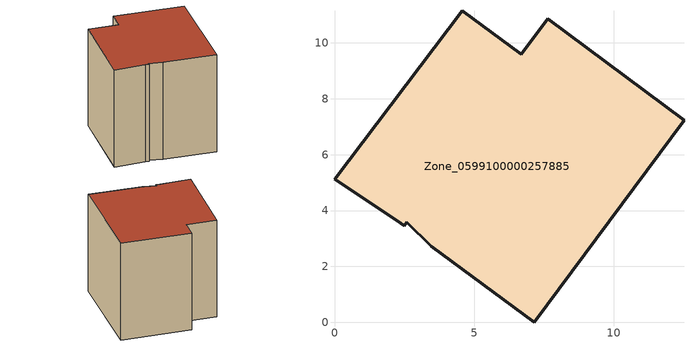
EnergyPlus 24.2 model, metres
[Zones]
Zone_0599100000257885
 floor ground (C_G): 0,5.11 4.58,11.15 6.68,9.59 7.63,10.87 12.51,7.24 7.14,0 3.47,2.73 2.59,3.58 2.5,3.45 2.25,3.63 z1.13
 wall outside (C_F): 4.58,11.15 0,5.11 2.25,3.63 2.5,3.45 2.59,3.58 3.47,2.73 7.14,0 12.51,7.24 7.63,10.87 6.68,9.59 4.58,11.15 z1.13:10.01
 roof outside (C_R): 3.47,2.73 7.14,0 12.51,7.24 7.63,10.87 6.68,9.59 4.58,11.15 0,5.11 2.25,3.63 2.5,3.45 2.59,3.58 z10.01
[BUILDING]
Pand.0599100000257885: North Axis=0; Terrain=City; Loads Convergence Tolerance Value=0.04; Temperature Convergence Tolerance Value=0.4; Solar Distribution=FullExterior; Maximum Number of Warmup Days=25; Minimum Number of Warmup Days=1
[Site:Location]
Rotterdam.The.Hague.AP_ZH_NLD Design_Conditions: Latitude=51.96; Longitude=4.45; Time Zone=1; Elevation=-4.5
[SITE:GROUNDTEMPERATURE:BUILDINGSURFACE]
18, 18, 18, 18, 18, 18, 18, 18, 18, 18, 18, 18
[MATERIAL] Thermal Absorptance=0.9; Solar Absorptance=0.7; Visible Absorptance=0.7
Name | Roughness | Thickness | Conductivity | Density | Specific Heat
G.TC.1946-1964 | MediumSmooth | 0.15 | 1 | 540 | 1210
F.TC.1946-1964 | Rough | 0.3 | 0.857143 | 1920 | 840
R.TC.1946-1964 | MediumRough | 0.2 | 0.235294 | 1500 | 1000
[CONSTRUCTION]
C_G: G.TC.1946-1964
C_F: F.TC.1946-1964
C_R: R.TC.1946-1964
[ZONE]
Zone_0599100000257885: Type=1; Multiplier=1; Ceiling Height=Autocalculate; Volume=Autocalculate; Floor Area=autocalculate; Part of Total Floor Area=Yes
[ZONEINFILTRATION:DESIGNFLOWRATE]
Infil_Zone_0599100000257885: Zone or ZoneList or Space or SpaceList=Zone_0599100000257885; Schedule=AlwaysOn; Design Flow Rate Calculation Method=Flow/Area; Flow Rate per Floor Area=0.003; Constant Term Coefficient=1; Temperature Term Coefficient=0; Velocity Term Coefficient=0; Velocity Squared Term Coefficient=0
[HVACTEMPLATE:ZONE:IDEALLOADSAIRSYSTEM]
Zone_0599100000257885: Maximum Heating Supply Air Temperature=50; Minimum Cooling Supply Air Temperature=13; Maximum Heating Supply Air Humidity Ratio=0.0156; Minimum Cooling Supply Air Humidity Ratio=0.0077; Heating Limit=NoLimit; Cooling Limit=NoLimit; Dehumidification Control Type=ConstantSensibleHeatRatio; Cooling Sensible Heat Ratio=0.7; Dehumidification Setpoint=60; Humidification Control Type=None; Humidification Setpoint=30; Outdoor Air Method=None; Outdoor Air Flow Rate per Person=0.00944; Outdoor Air Flow Rate per Zone Floor Area=0; Outdoor Air Flow Rate per Zone=0; Demand Controlled Ventilation Type=None; Outdoor Air Economizer Type=NoEconomizer; Heat Recovery Type=None; Sensible Heat Recovery Effectiveness=0.7; Latent Heat Recovery Effectiveness=0.65
[ZONECONTROL:THERMOSTAT]
ThermostatControl_Zone_0599100000257885: Zone or ZoneList=Zone_0599100000257885; Control Type Schedule=DualSetpointControlType; Control 1=Thermostat_Zone_0599100000257885; Temperature Difference Between Cutout And Setpoint=0
[THERMOSTATSETPOINT:DUALSETPOINT]
Thermostat_Zone_0599100000257885: Heating Setpoint Temperature Schedule=HeatingSetpoint_Zone_0599100000257885; Cooling Setpoint Temperature Schedule=CoolingSetpoint_Zone_0599100000257885
[SCHEDULE:COMPACT]
HeatingSetpoint_Zone_0599100000257885: Through: 12/31, For: AllDays, Until: 24:00, 21
CoolingSetpoint_Zone_0599100000257885: Through: 12/31, For: AllDays, Until: 24:00, 24
DualSetpointControlType: Through: 12/31, For: AllDays, Until: 24:00, 4
AlwaysOn: Through: 12/31, For: AllDays, Until: 24:00, 1
